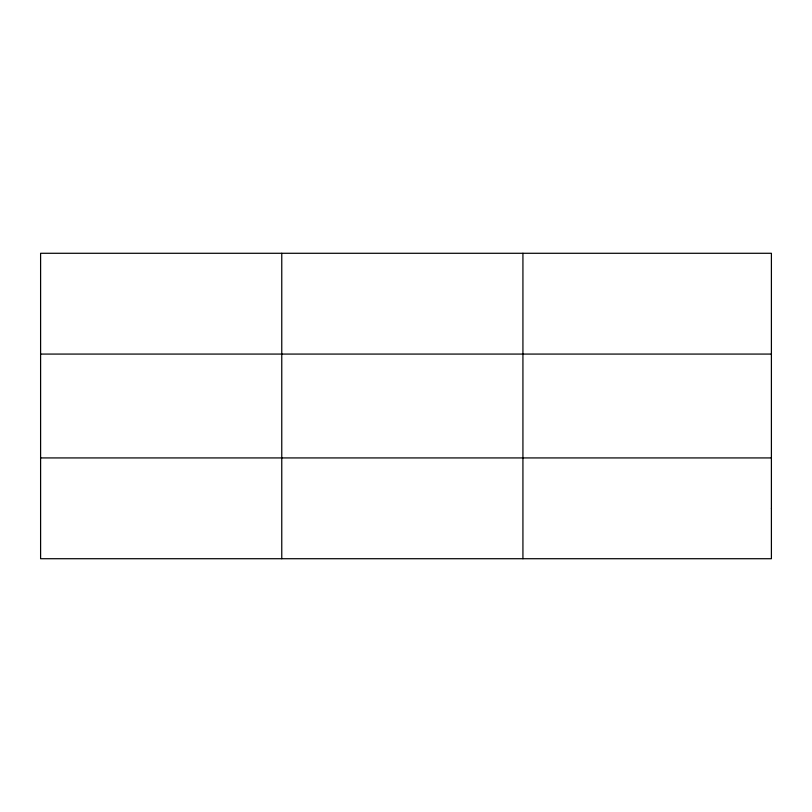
<?xml version="1.0" encoding="UTF-8"?>
<svg xmlns="http://www.w3.org/2000/svg" width="812" height="812" viewBox="0 0 812 812"><rect width="100%" height="100%" fill="white"/><g stroke="black" fill="none" stroke-linecap="round" stroke-linejoin="round"><path stroke-width="1.22" d="M281.764 253.283L281.764 558.717M522.928 253.283L522.928 558.717M40.6 354.073L771.4 354.073M40.6 457.927L771.4 457.927M771.4 508.322L771.4 558.717L40.6 558.717L40.6 253.283L771.4 253.283L771.4 508.322"/></g></svg>
